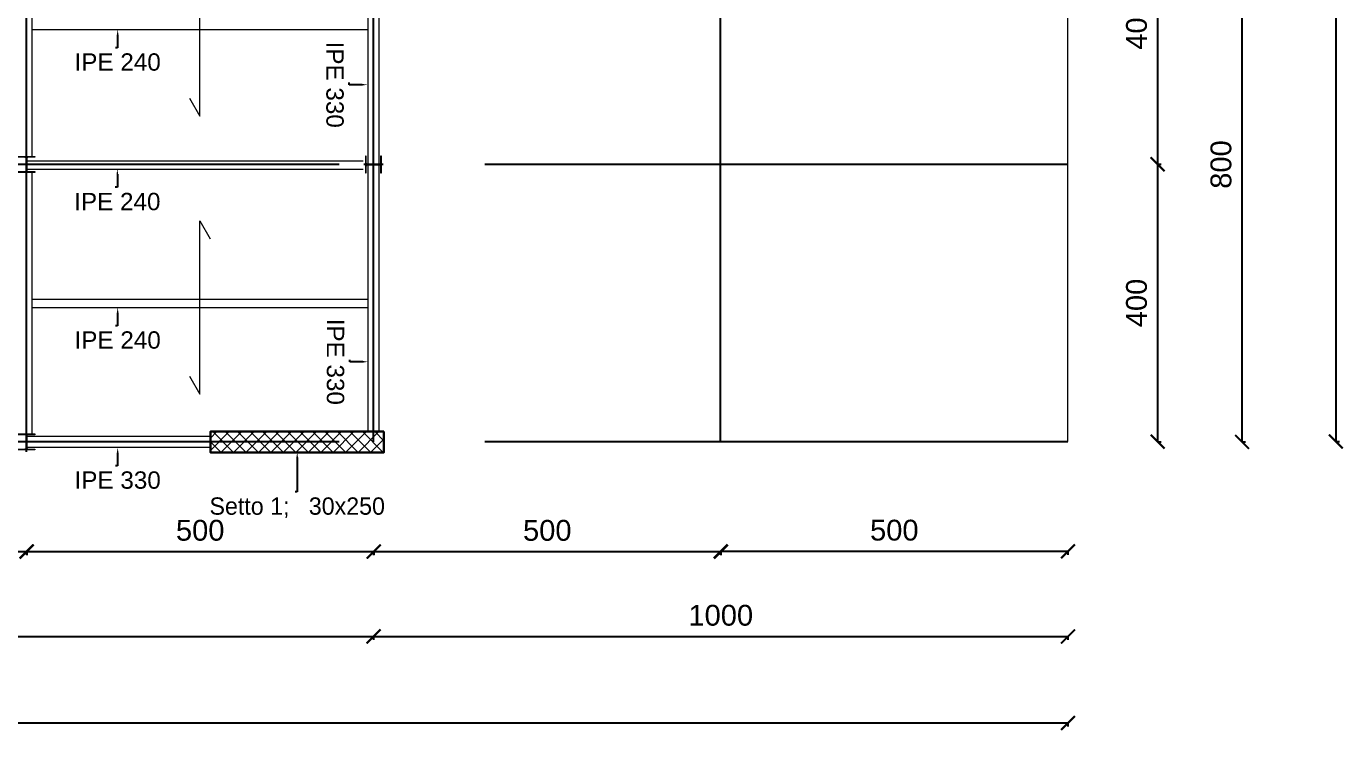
# Model space of a CAD drawing. Header units: millimetres. Extents: x 1415 to 3549, y 2194 to 4677.
# Drawn here: x 1825.06 to 1844.04, y 2193.51 to 2203.66 of the extents above; entities that cross this region are included whole.
import ezdxf
from ezdxf import colors
from ezdxf.entities.mleader import LeaderData, LeaderLine
from ezdxf.math import Vec2, Vec3

# ---------------------------------------------------------------- set-up
doc = ezdxf.new("R2010")
doc.units = ezdxf.units.MM
doc.linetypes.add('ACAD_ISO02W100', pattern=[15, 12, -3])
doc.linetypes.add('DASHDOT', pattern=[1, 0.5, -0.25, 0, -0.25])
doc.layers.get('0').update_dxf_attribs({"plot": 0})
doc.layers.add('02P', color=7, linetype='DASHDOT')
doc.layers.add('linea tratteggiata', color=221, linetype='ACAD_ISO02W100')
for name, color, linetype, lineweight in [('armature longitudinali', 5, 'Continuous', 9), ('bulloni', 170, 'Continuous', 15), ('Layer4', 7, 'Continuous', 15), ('quote', 252, 'Continuous', 5), ('Setti', 5, 'Continuous', 30), ('staffe', 10, 'Continuous', 9)]:
    doc.layers.add(name, color=color, linetype=linetype, lineweight=lineweight)
doc.styles.get("Standard").update_dxf_attribs({"font": 'arial.ttf'})
doc.dimstyles.new('quote cm scala 200', dxfattribs={"dimtxt": 0.3, "dimasz": 0.2, "dimexe": 0.05, "dimexo": 0.0015, "dimgap": 0.15, "dimtad": 1, "dimdec": 0, "dimlfac": 100, "dimzin": 0, "dimdsep": 46, "dimtxsty": 'Standard', "dimblk": 'ARCHTICK', "dimcen": 0, "dimclre": 252, "dimadec": 0, "dimazin": 2, "dimtfac": 1, "dimtdec": 0, "dimtofl": 0, "dimtmove": 0, "dimatfit": 3, "dimfxl": 0.0035, "dimfxlon": 1, "dimtolj": 1, "dimtzin": 0, "dimarcsym": 0})

# ---------------------------------------------------------------- blocks, each defined once
blk = doc.blocks.new('_ArchTick')
at = {"color": 0, "linetype": 'ByBlock', "const_width": 0.15}
blk.add_lwpolyline([(-0.5, -0.5), (0.5, 0.5)], dxfattribs=at)
blk = doc.blocks.new('*D307')
at = {"layer": 'Defpoints', "color": 0, "transparency": 16777216}
for p in [(1841.352, 2205.675), (1841.352, 2201.675), (1841.356, 2201.675)]:
    blk.add_point(p, dxfattribs=at)
at = {"layer": 'quote', "color": 252, "lineweight": -2, "transparency": 16777216}
for p, q in [((1841.354, 2205.675), (1841.406, 2205.675)), ((1841.354, 2201.675), (1841.406, 2201.675))]:
    blk.add_line(p, q, dxfattribs=at)
at = {"layer": 'quote', "color": 0, "linetype": 'Continuous', "lineweight": -2, "transparency": 16777216}
blk.add_line((1841.356, 2205.675), (1841.356, 2201.675), dxfattribs=at)
at = {"layer": 'quote', "color": 0, "lineweight": -2, "transparency": 16777216, "xscale": 0.2, "yscale": 0.2, "zscale": 0.2}
for p, rotation in [((1841.356, 2205.675), 90), ((1841.356, 2201.675), 270)]:
    blk.add_blockref('_ArchTick', p, dxfattribs=dict(at, rotation=rotation))
at = {"layer": 'quote', "color": 0, "transparency": 16777216, "insert": (1841.053, 2203.675), "char_height": 0.3, "attachment_point": 5, "rotation": 90}
blk.add_mtext('\\A1;400', dxfattribs=at)
blk = doc.blocks.new('*D308')
at = {"layer": 'Defpoints', "color": 0, "transparency": 16777216}
for p in [(1841.352, 2201.675), (1841.352, 2197.675), (1841.356, 2197.675)]:
    blk.add_point(p, dxfattribs=at)
at = {"layer": 'quote', "color": 252, "lineweight": -2, "transparency": 16777216}
for p, q in [((1841.354, 2201.675), (1841.406, 2201.675)), ((1841.354, 2197.675), (1841.406, 2197.675))]:
    blk.add_line(p, q, dxfattribs=at)
at = {"layer": 'quote', "color": 0, "linetype": 'Continuous', "lineweight": -2, "transparency": 16777216}
blk.add_line((1841.356, 2201.675), (1841.356, 2197.675), dxfattribs=at)
at = {"layer": 'quote', "color": 0, "lineweight": -2, "transparency": 16777216, "xscale": 0.2, "yscale": 0.2, "zscale": 0.2}
for p, rotation in [((1841.356, 2201.675), 90), ((1841.356, 2197.675), 270)]:
    blk.add_blockref('_ArchTick', p, dxfattribs=dict(at, rotation=rotation))
at = {"layer": 'quote', "color": 0, "transparency": 16777216, "insert": (1841.053, 2199.675), "char_height": 0.3, "attachment_point": 5, "rotation": 90}
blk.add_mtext('\\A1;400', dxfattribs=at)
blk = doc.blocks.new('*D316')
at = {"layer": 'Defpoints', "color": 0, "transparency": 16777216}
for p in [(1820.062, 2197.671), (1825.066, 2197.671), (1825.066, 2196.091)]:
    blk.add_point(p, dxfattribs=at)
at = {"layer": 'quote', "color": 252, "lineweight": -2, "transparency": 16777216}
for p, q in [((1820.062, 2196.095), (1820.062, 2196.041)), ((1825.066, 2196.095), (1825.066, 2196.041))]:
    blk.add_line(p, q, dxfattribs=at)
at = {"layer": 'quote', "color": 0, "linetype": 'Continuous', "lineweight": -2, "transparency": 16777216}
blk.add_line((1820.062, 2196.091), (1825.066, 2196.091), dxfattribs=at)
at = {"layer": 'quote', "color": 0, "lineweight": -2, "transparency": 16777216, "xscale": 0.2, "yscale": 0.2, "zscale": 0.2, "rotation": 180}
blk.add_blockref('_ArchTick', (1820.062, 2196.091), dxfattribs=at)
at = {"layer": 'quote', "color": 0, "lineweight": -2, "transparency": 16777216, "xscale": 0.2, "yscale": 0.2, "zscale": 0.2}
blk.add_blockref('_ArchTick', (1825.066, 2196.091), dxfattribs=at)
at = {"layer": 'quote', "color": 0, "transparency": 16777216, "insert": (1822.564, 2196.395), "char_height": 0.3, "attachment_point": 5}
blk.add_mtext('\\A1;500', dxfattribs=at)
blk = doc.blocks.new('*D310')
at = {"layer": 'Defpoints', "color": 0, "transparency": 16777216}
for p in [(1825.062, 2197.674), (1830.066, 2197.675), (1830.066, 2196.093)]:
    blk.add_point(p, dxfattribs=at)
at = {"layer": 'quote', "color": 252, "lineweight": -2, "transparency": 16777216}
for p, q in [((1825.062, 2196.096), (1825.062, 2196.043)), ((1830.066, 2196.096), (1830.066, 2196.043))]:
    blk.add_line(p, q, dxfattribs=at)
at = {"layer": 'quote', "color": 0, "linetype": 'Continuous', "lineweight": -2, "transparency": 16777216}
blk.add_line((1825.062, 2196.093), (1830.066, 2196.093), dxfattribs=at)
at = {"layer": 'quote', "color": 0, "lineweight": -2, "transparency": 16777216, "xscale": 0.2, "yscale": 0.2, "zscale": 0.2, "rotation": 180}
blk.add_blockref('_ArchTick', (1825.062, 2196.093), dxfattribs=at)
at = {"layer": 'quote', "color": 0, "lineweight": -2, "transparency": 16777216, "xscale": 0.2, "yscale": 0.2, "zscale": 0.2}
blk.add_blockref('_ArchTick', (1830.066, 2196.093), dxfattribs=at)
at = {"layer": 'quote', "color": 0, "transparency": 16777216, "insert": (1827.564, 2196.396), "char_height": 0.3, "attachment_point": 5}
blk.add_mtext('\\A1;500', dxfattribs=at)
blk = doc.blocks.new('*D311')
at = {"layer": 'Defpoints', "color": 0, "transparency": 16777216}
for p in [(1830.062, 2197.67), (1835.066, 2197.671), (1835.066, 2196.091)]:
    blk.add_point(p, dxfattribs=at)
at = {"layer": 'quote', "color": 252, "lineweight": -2, "transparency": 16777216}
for p, q in [((1830.062, 2196.095), (1830.062, 2196.041)), ((1835.066, 2196.095), (1835.066, 2196.041))]:
    blk.add_line(p, q, dxfattribs=at)
at = {"layer": 'quote', "color": 0, "linetype": 'Continuous', "lineweight": -2, "transparency": 16777216}
blk.add_line((1830.062, 2196.091), (1835.066, 2196.091), dxfattribs=at)
at = {"layer": 'quote', "color": 0, "lineweight": -2, "transparency": 16777216, "xscale": 0.2, "yscale": 0.2, "zscale": 0.2, "rotation": 180}
blk.add_blockref('_ArchTick', (1830.062, 2196.091), dxfattribs=at)
at = {"layer": 'quote', "color": 0, "lineweight": -2, "transparency": 16777216, "xscale": 0.2, "yscale": 0.2, "zscale": 0.2}
blk.add_blockref('_ArchTick', (1835.066, 2196.091), dxfattribs=at)
at = {"layer": 'quote', "color": 0, "transparency": 16777216, "insert": (1832.564, 2196.395), "char_height": 0.3, "attachment_point": 5}
blk.add_mtext('\\A1;500', dxfattribs=at)
blk = doc.blocks.new('*D312')
at = {"layer": 'Defpoints', "color": 0, "transparency": 16777216}
for p in [(1835.061, 2197.674), (1840.065, 2197.674), (1840.065, 2196.095)]:
    blk.add_point(p, dxfattribs=at)
at = {"layer": 'quote', "color": 252, "lineweight": -2, "transparency": 16777216}
for p, q in [((1835.061, 2196.098), (1835.061, 2196.045)), ((1840.065, 2196.098), (1840.065, 2196.045))]:
    blk.add_line(p, q, dxfattribs=at)
at = {"layer": 'quote', "color": 0, "linetype": 'Continuous', "lineweight": -2, "transparency": 16777216}
blk.add_line((1835.061, 2196.095), (1840.065, 2196.095), dxfattribs=at)
at = {"layer": 'quote', "color": 0, "lineweight": -2, "transparency": 16777216, "xscale": 0.2, "yscale": 0.2, "zscale": 0.2, "rotation": 180}
blk.add_blockref('_ArchTick', (1835.061, 2196.095), dxfattribs=at)
at = {"layer": 'quote', "color": 0, "lineweight": -2, "transparency": 16777216, "xscale": 0.2, "yscale": 0.2, "zscale": 0.2}
blk.add_blockref('_ArchTick', (1840.065, 2196.095), dxfattribs=at)
at = {"layer": 'quote', "color": 0, "transparency": 16777216, "insert": (1837.563, 2196.398), "char_height": 0.3, "attachment_point": 5}
blk.add_mtext('\\A1;500', dxfattribs=at)
blk = doc.blocks.new('*D318')
at = {"layer": 'Defpoints', "color": 0, "transparency": 16777216}
for p in [(1815.062, 2197.67), (1830.062, 2197.672), (1830.062, 2194.868)]:
    blk.add_point(p, dxfattribs=at)
at = {"layer": 'quote', "color": 252, "lineweight": -2, "transparency": 16777216}
for p, q in [((1815.062, 2194.871), (1815.062, 2194.818)), ((1830.062, 2194.871), (1830.062, 2194.818))]:
    blk.add_line(p, q, dxfattribs=at)
at = {"layer": 'quote', "color": 0, "linetype": 'Continuous', "lineweight": -2, "transparency": 16777216}
blk.add_line((1815.062, 2194.868), (1830.062, 2194.868), dxfattribs=at)
at = {"layer": 'quote', "color": 0, "lineweight": -2, "transparency": 16777216, "xscale": 0.2, "yscale": 0.2, "zscale": 0.2, "rotation": 180}
blk.add_blockref('_ArchTick', (1815.062, 2194.868), dxfattribs=at)
at = {"layer": 'quote', "color": 0, "lineweight": -2, "transparency": 16777216, "xscale": 0.2, "yscale": 0.2, "zscale": 0.2}
blk.add_blockref('_ArchTick', (1830.062, 2194.868), dxfattribs=at)
at = {"layer": 'quote', "color": 0, "transparency": 16777216, "insert": (1822.562, 2195.171), "char_height": 0.3, "attachment_point": 5}
blk.add_mtext('\\A1;1500', dxfattribs=at)
blk = doc.blocks.new('*D319')
at = {"layer": 'Defpoints', "color": 0, "transparency": 16777216}
for p in [(1830.062, 2197.672), (1840.065, 2197.678), (1840.065, 2194.867)]:
    blk.add_point(p, dxfattribs=at)
at = {"layer": 'quote', "color": 252, "lineweight": -2, "transparency": 16777216}
for p, q in [((1830.062, 2194.871), (1830.062, 2194.817)), ((1840.065, 2194.871), (1840.065, 2194.817))]:
    blk.add_line(p, q, dxfattribs=at)
at = {"layer": 'quote', "color": 0, "linetype": 'Continuous', "lineweight": -2, "transparency": 16777216}
blk.add_line((1830.062, 2194.867), (1840.065, 2194.867), dxfattribs=at)
at = {"layer": 'quote', "color": 0, "lineweight": -2, "transparency": 16777216, "xscale": 0.2, "yscale": 0.2, "zscale": 0.2, "rotation": 180}
blk.add_blockref('_ArchTick', (1830.062, 2194.867), dxfattribs=at)
at = {"layer": 'quote', "color": 0, "lineweight": -2, "transparency": 16777216, "xscale": 0.2, "yscale": 0.2, "zscale": 0.2}
blk.add_blockref('_ArchTick', (1840.065, 2194.867), dxfattribs=at)
at = {"layer": 'quote', "color": 0, "transparency": 16777216, "insert": (1835.063, 2195.171), "char_height": 0.3, "attachment_point": 5}
blk.add_mtext('\\A1;1000', dxfattribs=at)
blk = doc.blocks.new('*D320')
at = {"layer": 'Defpoints', "color": 0, "transparency": 16777216}
for p in [(1830.062, 2205.67), (1842.573, 2205.67), (1830.061, 2197.672)]:
    blk.add_point(p, dxfattribs=at)
at = {"layer": 'quote', "color": 252, "lineweight": -2, "transparency": 16777216}
for p, q in [((1842.569, 2205.67), (1842.623, 2205.67)), ((1842.569, 2197.672), (1842.623, 2197.672))]:
    blk.add_line(p, q, dxfattribs=at)
at = {"layer": 'quote', "color": 0, "linetype": 'Continuous', "lineweight": -2, "transparency": 16777216}
blk.add_line((1842.573, 2197.672), (1842.573, 2205.67), dxfattribs=at)
at = {"layer": 'quote', "color": 0, "lineweight": -2, "transparency": 16777216, "xscale": 0.2, "yscale": 0.2, "zscale": 0.2}
for p, rotation in [((1842.573, 2205.67), 90), ((1842.573, 2197.672), 270)]:
    blk.add_blockref('_ArchTick', p, dxfattribs=dict(at, rotation=rotation))
at = {"layer": 'quote', "color": 0, "transparency": 16777216, "insert": (1842.27, 2201.671), "char_height": 0.3, "attachment_point": 5, "rotation": 90}
blk.add_mtext('\\A1;800', dxfattribs=at)
blk = doc.blocks.new('*D321')
at = {"layer": 'Defpoints', "color": 0, "transparency": 16777216}
for p in [(1840.062, 2217.675), (1840.065, 2197.678), (1843.925, 2197.678)]:
    blk.add_point(p, dxfattribs=at)
at = {"layer": 'quote', "color": 252, "lineweight": -2, "transparency": 16777216}
for p, q in [((1843.922, 2217.675), (1843.975, 2217.675)), ((1843.922, 2197.678), (1843.975, 2197.678))]:
    blk.add_line(p, q, dxfattribs=at)
at = {"layer": 'quote', "color": 0, "linetype": 'Continuous', "lineweight": -2, "transparency": 16777216}
blk.add_line((1843.925, 2217.675), (1843.925, 2197.678), dxfattribs=at)
at = {"layer": 'quote', "color": 0, "lineweight": -2, "transparency": 16777216, "xscale": 0.2, "yscale": 0.2, "zscale": 0.2}
for p, rotation in [((1843.925, 2217.675), 90), ((1843.925, 2197.678), 270)]:
    blk.add_blockref('_ArchTick', p, dxfattribs=dict(at, rotation=rotation))
at = {"layer": 'quote', "color": 0, "transparency": 16777216, "insert": (1843.622, 2207.676), "char_height": 0.3, "attachment_point": 5, "rotation": 90}
blk.add_mtext('\\A1;2000', dxfattribs=at)
blk = doc.blocks.new('*D322')
at = {"layer": 'Defpoints', "color": 0, "transparency": 16777216}
for p in [(1805.058, 2197.67), (1840.065, 2197.673), (1840.065, 2193.62)]:
    blk.add_point(p, dxfattribs=at)
at = {"layer": 'quote', "color": 252, "lineweight": -2, "transparency": 16777216}
for p, q in [((1805.058, 2193.623), (1805.058, 2193.57)), ((1840.065, 2193.623), (1840.065, 2193.57))]:
    blk.add_line(p, q, dxfattribs=at)
at = {"layer": 'quote', "color": 0, "linetype": 'Continuous', "lineweight": -2, "transparency": 16777216}
blk.add_line((1805.058, 2193.62), (1840.065, 2193.62), dxfattribs=at)
at = {"layer": 'quote', "color": 0, "lineweight": -2, "transparency": 16777216, "xscale": 0.2, "yscale": 0.2, "zscale": 0.2, "rotation": 180}
blk.add_blockref('_ArchTick', (1805.058, 2193.62), dxfattribs=at)
at = {"layer": 'quote', "color": 0, "lineweight": -2, "transparency": 16777216, "xscale": 0.2, "yscale": 0.2, "zscale": 0.2}
blk.add_blockref('_ArchTick', (1840.065, 2193.62), dxfattribs=at)
at = {"layer": 'quote', "color": 0, "transparency": 16777216, "insert": (1822.562, 2193.923), "char_height": 0.3, "attachment_point": 5}
blk.add_mtext('\\A1;3501', dxfattribs=at)

msp = doc.modelspace()

# ---------------------------------------------------------------- hatches: boundary and pattern name
at = {"layer": 'Layer4'}
h = msp.add_hatch(color=0, dxfattribs=at)
h.dxf.hatch_style = 1
h.paths.add_polyline_path([(1825.181, 2201.5576), (1825.181, 2201.5696), (1825.0858, 2201.5696, -0.4142136), (1825.0648, 2201.5906), (1825.0648, 2201.6726), (1825.061, 2201.6726), (1825.061, 2201.5576)])
h.paths.add_polyline_path([(1825.061, 2201.5576), (1825.061, 2201.6726), (1825.0573, 2201.6726), (1825.0573, 2201.5906, -0.4142136), (1825.0363, 2201.5696), (1824.941, 2201.5696), (1824.941, 2201.5576)])
h.paths.add_polyline_path([(1825.0858, 2201.7756), (1825.181, 2201.7756), (1825.181, 2201.7876), (1825.061, 2201.7876), (1825.061, 2201.6726), (1825.0648, 2201.6726), (1825.0648, 2201.7546, -0.4142136)])
h.paths.add_polyline_path([(1825.0573, 2201.7546), (1825.0573, 2201.6726), (1825.061, 2201.6726), (1825.061, 2201.7876), (1824.941, 2201.7876), (1824.941, 2201.7756), (1825.0363, 2201.7756, -0.4142136)])
h = msp.add_hatch(color=0, dxfattribs=at)
h.dxf.hatch_style = 1
h.paths.add_polyline_path([(1829.9448, 2201.7904), (1829.9568, 2201.7904), (1829.9568, 2201.6951, 0.4142136), (1829.9778, 2201.6741), (1830.0598, 2201.6741), (1830.0598, 2201.6704), (1829.9448, 2201.6704)])
h.paths.add_polyline_path([(1829.9448, 2201.6704), (1830.0598, 2201.6704), (1830.0598, 2201.6666), (1829.9778, 2201.6666, 0.4142136), (1829.9568, 2201.6456), (1829.9568, 2201.5504), (1829.9448, 2201.5504)])
h.paths.add_polyline_path([(1830.1628, 2201.6951), (1830.1628, 2201.7904), (1830.1748, 2201.7904), (1830.1748, 2201.6704), (1830.0598, 2201.6704), (1830.0598, 2201.6741), (1830.1418, 2201.6741, 0.4142136)])
h.paths.add_polyline_path([(1830.1418, 2201.6666), (1830.0598, 2201.6666), (1830.0598, 2201.6704), (1830.1748, 2201.6704), (1830.1748, 2201.5504), (1830.1628, 2201.5504), (1830.1628, 2201.6456, 0.4142136)])
h = msp.add_hatch(color=0, dxfattribs=at)
h.dxf.hatch_style = 1
h.paths.add_polyline_path([(1825.1814, 2197.5571), (1825.1814, 2197.5691), (1825.0861, 2197.5691, -0.4142136), (1825.0651, 2197.5901), (1825.0651, 2197.6721), (1825.0614, 2197.6721), (1825.0614, 2197.5571)])
h.paths.add_polyline_path([(1825.0614, 2197.5571), (1825.0614, 2197.6721), (1825.0576, 2197.6721), (1825.0576, 2197.5901, -0.4142136), (1825.0366, 2197.5691), (1824.9414, 2197.5691), (1824.9414, 2197.5571)])
h.paths.add_polyline_path([(1825.0861, 2197.7751), (1825.1814, 2197.7751), (1825.1814, 2197.7871), (1825.0614, 2197.7871), (1825.0614, 2197.6721), (1825.0651, 2197.6721), (1825.0651, 2197.7541, -0.4142136)])
h.paths.add_polyline_path([(1825.0576, 2197.7541), (1825.0576, 2197.6721), (1825.0614, 2197.6721), (1825.0614, 2197.7871), (1824.9414, 2197.7871), (1824.9414, 2197.7751), (1825.0366, 2197.7751, -0.4142136)])
at = {"layer": 'staffe', "true_color": 0xc7c8ca}
h = msp.add_hatch(dxfattribs=at)
h.set_pattern_fill('ANSI37', color=9, scale=0.04)
h.set_pattern_definition([(45, (117.48415, -95.67684), (-0.089802561, 0.089802561), []), (135, (117.48415, -95.67684), (-0.089802561, -0.089802561), [])])
h.paths.add_polyline_path([(1840.2116, 2217.8204), (1840.2116, 2217.5204), (1837.7116, 2217.5204), (1837.7116, 2217.8204)])
h.paths.add_polyline_path([(1840.2116, 2209.4204), (1839.9116, 2209.4204), (1839.9116, 2213.9204), (1840.2116, 2213.9204)])
h.paths.add_polyline_path([(1824.9116, 2213.9204), (1825.2116, 2213.9204), (1825.2116, 2209.4204), (1824.9116, 2209.4204)])
h.paths.add_polyline_path([(1837.7116, 2205.5204), (1837.7116, 2205.8204), (1840.2116, 2205.8204), (1840.2116, 2205.5204)])
h.paths.add_polyline_path([(1827.7116, 2197.5204), (1827.7116, 2197.8204), (1830.2116, 2197.8204), (1830.2116, 2197.5204)])

# ---------------------------------------------------------------- linework, layer by layer
at = {"layer": '02P'}
for p, q in [((1825.0616, 2201.5304), (1825.0616, 2201.8104)), ((1830.2016, 2201.6704), (1829.9216, 2201.6704)), ((1830.0616, 2201.5304), (1830.0616, 2201.8104)), ((1825.0616, 2197.5304), (1825.0616, 2197.8104))]:
    msp.add_line(p, q, dxfattribs=at)
at = {"layer": 'bulloni'}
for points in [[(1825.1414, 2203.617), (1826.1593, 2203.617), (1829.9816, 2203.617)], [(1825.1414, 2199.7297), (1826.1593, 2199.7297), (1829.9816, 2199.7297)], [(1825.1414, 2199.6097), (1826.1593, 2199.6097), (1829.9816, 2199.6097)]]:
    msp.add_lwpolyline(points, dxfattribs=at)
at = {"layer": 'Layer4', "color": 217, "ltscale": 0.7, "true_color": 0x93278f}
msp.add_lwpolyline([(1840.0649, 2197.6781), (1840.0622, 2218.7225)], dxfattribs=at)
at = {"layer": 'Layer4'}
for points in [[(1825.1414, 2201.7876), (1825.1414, 2205.5577)], [(1829.9816, 2201.6741), (1829.9816, 2205.5537)], [(1830.1416, 2201.6741), (1830.1416, 2205.5537)], [(1827.4082, 2202.6268), (1827.5582, 2202.367), (1827.5582, 2204.867), (1827.7082, 2204.6072)], [(1825.0648, 2201.7257), (1829.9116, 2201.7257)], [(1829.9816, 2197.8204), (1829.9816, 2201.6666)], [(1830.1416, 2197.8204), (1830.1416, 2201.6666)], [(1825.0648, 2201.6057), (1829.9116, 2201.6057)], [(1825.1414, 2197.7871), (1825.1414, 2201.5576)], [(1827.4082, 2198.6195), (1827.5582, 2198.3597), (1827.5582, 2200.8597), (1827.7082, 2200.5999)], [(1827.7116, 2197.7504), (1825.0651, 2197.7504)], [(1827.7116, 2197.5904), (1825.0651, 2197.5904)]]:
    msp.add_lwpolyline(points, dxfattribs=at)
for points in [[(1825.181, 2201.5576), (1824.941, 2201.5576), (1824.941, 2201.5696), (1825.0363, 2201.5696, 0.4142136), (1825.0573, 2201.5906), (1825.0573, 2201.7546, 0.4142136), (1825.0363, 2201.7756), (1824.941, 2201.7756), (1824.941, 2201.7876), (1825.181, 2201.7876), (1825.181, 2201.7756), (1825.0858, 2201.7756, 0.4142136), (1825.0648, 2201.7546), (1825.0648, 2201.5906, 0.4142136), (1825.0858, 2201.5696), (1825.181, 2201.5696)], [(1829.9448, 2201.7904), (1829.9448, 2201.5504), (1829.9568, 2201.5504), (1829.9568, 2201.6456, -0.4142136), (1829.9778, 2201.6666), (1830.1418, 2201.6666, -0.4142136), (1830.1628, 2201.6456), (1830.1628, 2201.5504), (1830.1748, 2201.5504), (1830.1748, 2201.7904), (1830.1628, 2201.7904), (1830.1628, 2201.6951, -0.4142136), (1830.1418, 2201.6741), (1829.9778, 2201.6741, -0.4142136), (1829.9568, 2201.6951), (1829.9568, 2201.7904)], [(1825.1814, 2197.5571), (1824.9414, 2197.5571), (1824.9414, 2197.5691), (1825.0366, 2197.5691, 0.4142136), (1825.0576, 2197.5901), (1825.0576, 2197.7541, 0.4142136), (1825.0366, 2197.7751), (1824.9414, 2197.7751), (1824.9414, 2197.7871), (1825.1814, 2197.7871), (1825.1814, 2197.7751), (1825.0861, 2197.7751, 0.4142136), (1825.0651, 2197.7541), (1825.0651, 2197.5901, 0.4142136), (1825.0861, 2197.5691), (1825.1814, 2197.5691)]]:
    msp.add_lwpolyline(points, format="xyb", close=True, dxfattribs=at)
at = {"layer": 'linea tratteggiata', "ltscale": 0.7}
for points in [[(1825.0616, 2197.6654), (1825.0616, 2218.7225)], [(1830.0616, 2197.6737), (1830.0616, 2218.7225)], [(1835.0609, 2197.6759), (1835.058, 2218.7225)], [(1840.0644, 2201.6726), (1804.0089, 2201.6706)], [(1840.0649, 2197.6726), (1804.0082, 2197.6696)]]:
    msp.add_lwpolyline(points, dxfattribs=at)
at = {"layer": 'Setti'}
msp.add_lwpolyline([(1830.2116, 2197.8204), (1830.2116, 2197.5204), (1827.7116, 2197.5204), (1827.7116, 2197.8204), (1830.2116, 2197.8204)], dxfattribs=at)

# ---------------------------------------------------------------- dimensions: what is measured, and where the dimension line sits
at = {"layer": 'quote'}
for base, p1, p2, picture, middle in [((1843.9254, 2197.6781), (1840.0623, 2217.6749), (1840.0649, 2197.6781), '*D321', (1843.6222, 2207.6765)), ((1842.5727, 2205.6704), (1830.0613, 2197.6718), (1830.0616, 2205.6704), '*D320', (1842.2696, 2201.6711)), ((1841.3562, 2201.675), (1841.3522, 2205.675), (1841.3522, 2201.675), '*D307', (1841.053, 2203.675)), ((1841.3562, 2197.675), (1841.3522, 2201.675), (1841.3522, 2197.675), '*D308', (1841.053, 2199.675))]:
    dim = msp.add_linear_dim(base=base, p1=p1, p2=p2, angle=90, dimstyle='quote cm scala 200', dxfattribs=at)
    dim.commit()
    dim.dimension.update_dxf_attribs({"geometry": picture, "text_midpoint": middle})
for base, p1, p2, picture, middle in [((1840.0649, 2193.62), (1805.0583, 2197.6697), (1840.0649, 2197.6726), '*D322', (1822.5616, 2193.9232)), ((1830.0616, 2194.8679), (1815.0616, 2197.6701), (1830.0616, 2197.6718), '*D318', (1822.5616, 2195.1711)), ((1825.0655, 2196.0915), (1820.0616, 2197.6709), (1825.0655, 2197.6713), '*D316', (1822.5635, 2196.3947)), ((1830.0655, 2196.093), (1825.0616, 2197.6741), (1830.0655, 2197.6745), '*D310', (1827.5635, 2196.3962)), ((1840.0649, 2194.8674), (1830.0616, 2197.6718), (1840.0649, 2197.6781), '*D319', (1835.0632, 2195.1706)), ((1835.0655, 2196.0915), (1830.0616, 2197.6701), (1835.0655, 2197.6705), '*D311', (1832.5635, 2196.3947)), ((1840.0649, 2196.0949), (1835.0609, 2197.6735), (1840.0649, 2197.674), '*D312', (1837.5629, 2196.3981))]:
    dim = msp.add_linear_dim(base=base, p1=p1, p2=p2, dimstyle='quote cm scala 200', dxfattribs=at)
    dim.commit()
    dim.dimension.update_dxf_attribs({"geometry": picture, "text_midpoint": middle})

# ---------------------------------------------------------------- leaders
at = {"layer": 'armature longitudinali'}
ml = msp.add_multileader_mtext('Standard', dxfattribs=at)
ml.set_content('{\\fBahnschrift Light|b0|i0|c0|p34;\\C0;Setto 1;   30x250}', color=256)
ml.set_leader_properties()
ml.build(insert=Vec2(0, 0))
ml.multileader.update_dxf_attribs({"text_attachment_direction": 1, "dogleg_length": 0.03, "arrow_head_size": 0.075})
ctx = ml.context
ctx.base_point, ctx.char_height, ctx.arrow_head_size, ctx.landing_gap_size, ctx.plane_origin = Vec3(1828.9616, 2196.5148), 0.25, 0.075, 0.08, Vec3(1827.8677, 2197.5204)
ctx.text_align_type = 1
notes = []
notes.append((ctx, [(1, (1, 1, 0), (1828.9616, 2196.9523), (-1, 0), 0.03, [(0, [(1828.9616, 2197.5204), (1828.9616, 2196.9523)], 0, [])])]))
ctx.mtext.insert, ctx.mtext.alignment, ctx.mtext.flow_direction = Vec3(1828.9616, 2196.8723), 2, 5
at = {"layer": 'quote'}
ml = msp.add_multileader_mtext('Standard', dxfattribs=at)
ml.set_content('IPE 240', color=256)
ml.set_leader_properties()
ml.build(insert=Vec2(0, 0))
ml.multileader.update_dxf_attribs({"text_attachment_direction": 1, "dogleg_length": 0.03, "arrow_head_size": 0.075})
ctx = ml.context
ctx.base_point, ctx.char_height, ctx.arrow_head_size, ctx.landing_gap_size, ctx.plane_origin = Vec3(1826.375, 2202.9385), 0.25, 0.075, 0.08, Vec3(1826.375, 2203.617)
ctx.text_align_type = 1
notes.append((ctx, [(0, (1, 1, 0), (1826.375, 2203.3538), (-1, 0), 0.03, [(0, [(1826.375, 2203.617)], 0, [])])]))
ctx.mtext.insert, ctx.mtext.alignment, ctx.mtext.flow_direction = Vec3(1826.375, 2203.2738), 2, 5
ml = msp.add_multileader_mtext('Standard', dxfattribs=at)
ml.set_content('IPE 330', color=256)
ml.set_leader_properties()
ml.build(insert=Vec2(0, 0))
ml.multileader.update_dxf_attribs({"text_attachment_direction": 1, "dogleg_length": 0.03, "arrow_head_size": 0.075})
ctx = ml.context
ctx.base_point, ctx.char_height, ctx.arrow_head_size, ctx.landing_gap_size, ctx.plane_origin, ctx.plane_x_axis, ctx.plane_y_axis = Vec3(1829.2956, 2202.8213), 0.25, 0.075, 0.08, Vec3(1829.9743, 2202.8213), Vec3(0, -1), Vec3(1, 0)
ctx.text_align_type = 1
notes.append((ctx, [(0, (1, 1, 0), (1829.711, 2202.8213), (0, 1), 0.03, [(0, [(1829.9743, 2202.8213)], 0, [])])]))
ctx.mtext.insert, ctx.mtext.text_direction, ctx.mtext.rotation, ctx.mtext.alignment, ctx.mtext.flow_direction = Vec3(1829.631, 2202.8213), Vec3(0, -1), 4.712389, 2, 5
ml = msp.add_multileader_mtext('Standard', dxfattribs=at)
ml.set_content('IPE 240', color=256)
ml.set_leader_properties()
ml.build(insert=Vec2(0, 0))
ml.multileader.update_dxf_attribs({"text_attachment_direction": 1, "dogleg_length": 0.03, "arrow_head_size": 0.075})
ctx = ml.context
ctx.base_point, ctx.char_height, ctx.arrow_head_size, ctx.landing_gap_size, ctx.plane_origin = Vec3(1826.3705, 2200.9272), 0.25, 0.075, 0.08, Vec3(1826.3705, 2201.6057)
ctx.text_align_type = 1
notes.append((ctx, [(0, (1, 1, 0), (1826.3705, 2201.3425), (-1, 0), 0.03, [(0, [(1826.3705, 2201.6057)], 0, [])])]))
ctx.mtext.insert, ctx.mtext.alignment, ctx.mtext.flow_direction = Vec3(1826.3705, 2201.2625), 2, 5
ml = msp.add_multileader_mtext('Standard', dxfattribs=at)
ml.set_content('IPE 240', color=256)
ml.set_leader_properties()
ml.build(insert=Vec2(0, 0))
ml.multileader.update_dxf_attribs({"text_attachment_direction": 1, "dogleg_length": 0.03, "arrow_head_size": 0.075})
ctx = ml.context
ctx.base_point, ctx.char_height, ctx.arrow_head_size, ctx.landing_gap_size, ctx.plane_origin = Vec3(1826.375, 2198.9312), 0.25, 0.075, 0.08, Vec3(1826.375, 2199.6097)
ctx.text_align_type = 1
notes.append((ctx, [(0, (1, 1, 0), (1826.375, 2199.3465), (-1, 0), 0.03, [(0, [(1826.375, 2199.6097)], 0, [])])]))
ctx.mtext.insert, ctx.mtext.alignment, ctx.mtext.flow_direction = Vec3(1826.375, 2199.2665), 2, 5
ml = msp.add_multileader_mtext('Standard', dxfattribs=at)
ml.set_content('IPE 330', color=256)
ml.set_leader_properties()
ml.build(insert=Vec2(0, 0))
ml.multileader.update_dxf_attribs({"text_attachment_direction": 1, "dogleg_length": 0.03, "arrow_head_size": 0.075})
ctx = ml.context
ctx.base_point, ctx.char_height, ctx.arrow_head_size, ctx.landing_gap_size, ctx.plane_origin, ctx.plane_x_axis, ctx.plane_y_axis = Vec3(1829.3029, 2198.8271), 0.25, 0.075, 0.08, Vec3(1829.9816, 2198.8271), Vec3(0, -1), Vec3(1, 0)
ctx.text_align_type = 1
notes.append((ctx, [(0, (1, 1, 0), (1829.7184, 2198.8271), (0, 1), 0.03, [(0, [(1829.9816, 2198.8271)], 0, [])])]))
ctx.mtext.insert, ctx.mtext.text_direction, ctx.mtext.rotation, ctx.mtext.alignment, ctx.mtext.flow_direction = Vec3(1829.6384, 2198.8271), Vec3(0, -1), 4.712389, 2, 5
ml = msp.add_multileader_mtext('Standard', dxfattribs=at)
ml.set_content('IPE 330', color=256)
ml.set_leader_properties()
ml.build(insert=Vec2(0, 0))
ml.multileader.update_dxf_attribs({"text_attachment_direction": 1, "dogleg_length": 0.03, "arrow_head_size": 0.075})
ctx = ml.context
ctx.base_point, ctx.char_height, ctx.arrow_head_size, ctx.landing_gap_size, ctx.plane_origin = Vec3(1826.375, 2196.9117), 0.25, 0.075, 0.08, Vec3(1826.375, 2197.5904)
ctx.text_align_type = 1
notes.append((ctx, [(0, (1, 1, 0), (1826.375, 2197.3272), (-1, 0), 0.03, [(0, [(1826.375, 2197.5904)], 0, [])])]))
ctx.mtext.insert, ctx.mtext.alignment, ctx.mtext.flow_direction = Vec3(1826.375, 2197.2472), 2, 5
for ctx, leaders in notes:
    for number, flags, end, landing, length, lines in leaders:
        leader = LeaderData()
        leader.index, (leader.has_last_leader_line, leader.has_dogleg_vector, leader.attachment_direction) = number, flags
        leader.last_leader_point, leader.dogleg_vector, leader.dogleg_length = Vec3(end), Vec3(landing), length
        for number, points, colour, breaks in lines:
            line = LeaderLine()
            line.index, line.vertices, line.color, line.breaks = number, Vec3.list(points), colors.encode_raw_color(colour), breaks
            leader.lines.append(line)
        ctx.leaders.append(leader)

doc.saveas('drawing.dxf')
